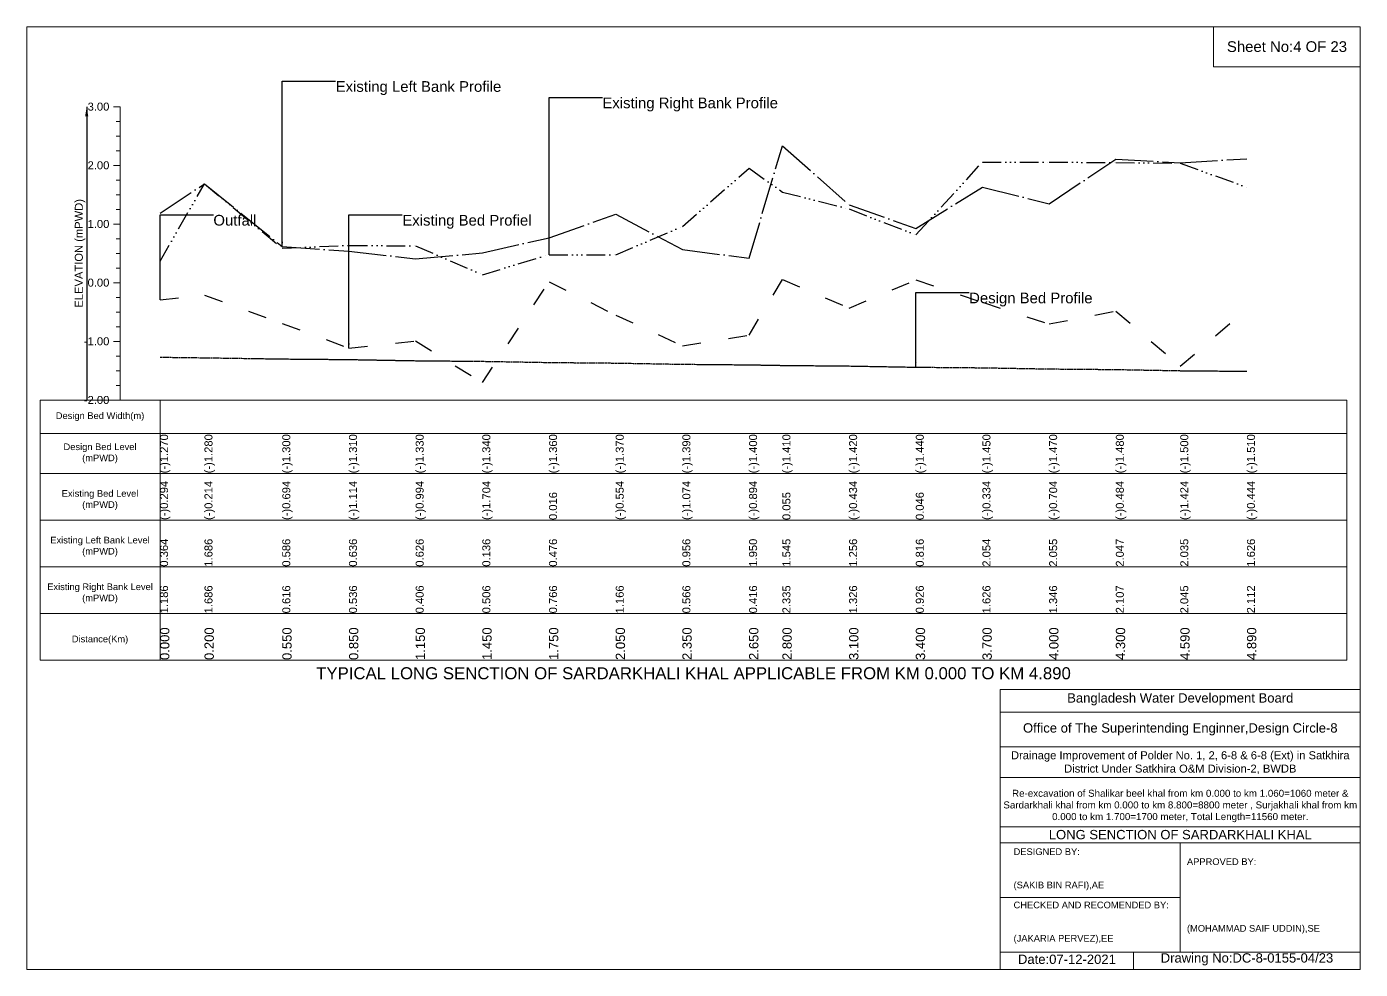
# Model space of a CAD drawing. Header units: inches. Extents: x 93000 to 506000, y -4242 to 0.
# Drawn here: x 130000 to 136000, y -4242 to 0 of the extents above; entities that cross this region are included whole.
import ezdxf

# ---------------------------------------------------------------- set-up
doc = ezdxf.new("R2010")
doc.units = ezdxf.units.IN
doc.header["$LTSCALE"] = 7
doc.header["$MEASUREMENT"] = 0
for name, pattern in [('ACAD_ISO03W100', [30, 12, -18]), ('ACAD_ISO04W100', [30, 24, -3, 0, -3]), ('ACAD_ISO14W100', [24, 12, -3, 0, -3, 0, -3, 0, -3]), ('CENTER', [2, 1.25, -0.25, 0.25, -0.25])]:
    doc.linetypes.add(name, pattern=pattern)
for name, color, linetype, lineweight in [('Cross section Data Border', 7, 'Continuous', 9), ('Design Bed Level Long Section', 7, 'CENTER', 25), ('Existing Bed Level for Long Section', 7, 'ACAD_ISO03W100', 25), ('Existing Left Bank of Long section', 7, 'ACAD_ISO04W100', 25), ('Existing Right Bank of Long Section', 7, 'ACAD_ISO14W100', 25), ('Long Section Border', 7, 'Continuous', 9), ('Long Section Labels', 7, 'Continuous', 9), ('Vscale for Long Section', 7, 'Continuous', 9)]:
    doc.layers.add(name, color=color, linetype=linetype, lineweight=lineweight)
doc.styles.get("Standard").update_dxf_attribs({"font": 'arial.ttf'})
doc.dimstyles.get("Standard").update_dxf_attribs({"dimtxt": 0.18, "dimasz": 0.18, "dimexe": 0.18, "dimexo": 0.0625, "dimgap": 0.09, "dimtad": 0, "dimtih": 1, "dimtoh": 1, "dimdec": 4, "dimzin": 0, "dimdsep": 46, "dimtxsty": 'Standard', "dimcen": 0.09, "dimadec": 0, "dimazin": 0, "dimtfac": 1, "dimtdec": 4, "dimtofl": 0, "dimtmove": 0, "dimatfit": 3, "dimfxl": 1, "dimtolj": 1, "dimtzin": 0, "dimarcsym": 0})

msp = doc.modelspace()

# ---------------------------------------------------------------- linework, layer by layer
at = {"layer": 'Cross section Data Border'}
for points in [[(130000, 0), (136000, 0), (136000, -4242), (130000, -4242)], [(135340, 0), (136000, 0), (136000, -180), (135340, -180)]]:
    msp.add_lwpolyline(points, close=True, dxfattribs=at)
for points in [[(134380, -4242), (134380, -2982), (136000, -2982)], [(134380, -3084), (136000, -3084)], [(134380, -3240), (136000, -3240)], [(134380, -3378), (136000, -3378)], [(134380, -3600), (136000, -3600)], [(134380, -3672), (136000, -3672)], [(135190, -3672), (135190, -4164)], [(134380, -3918), (135190, -3918)], [(134380, -4164), (136000, -4164)], [(134980, -4164), (134980, -4242)]]:
    msp.add_lwpolyline(points, dxfattribs=at)
at = {"layer": 'Design Bed Level Long Section'}
msp.add_lwpolyline([(130600, -1487.3), (130800, -1489.9), (131150, -1495.2), (131450, -1497.8), (131750, -1503.1), (132050, -1505.8), (132350, -1511), (132650, -1513.7), (132950, -1519), (133250, -1521.6), (133400, -1524.2), (133700, -1526.9), (134000, -1532.2), (134300, -1534.8), (134600, -1540.1), (134900, -1542.7), (135190, -1548), (135490, -1550.6)], dxfattribs=at)
at = {"layer": 'Existing Bed Level for Long Section'}
msp.add_lwpolyline([(130600, -1229.6), (130800, -1208.5), (131150, -1335.2), (131450, -1446.1), (131750, -1414.4), (132050, -1601.9), (132350, -1147.8), (132650, -1298.3), (132950, -1435.5), (133250, -1388), (133400, -1137.5), (133700, -1266.6), (134000, -1139.9), (134300, -1240.2), (134600, -1337.9), (134900, -1279.8), (135190, -1527.9), (135490, -1269.2)], dxfattribs=at)
at = {"layer": 'Existing Left Bank of Long section'}
msp.add_lwpolyline([(130600, -838.9), (130800, -706.9), (131150, -989.4), (131450, -1010.5), (131750, -1044.8), (132050, -1018.4), (132350, -949.8), (132650, -844.2), (132950, -1002.6), (133250, -1042.2), (133400, -535.6), (133700, -801.9), (134000, -907.5), (134300, -722.7), (134600, -796.7), (134900, -595.8), (135190, -612.1), (135490, -594.4)], dxfattribs=at)
at = {"layer": 'Existing Right Bank of Long Section'}
msp.add_lwpolyline([(130600, -1055.9), (130800, -706.9), (131150, -997.3), (131450, -984.1), (131750, -986.7), (132050, -1116.1), (132350, -1026.3), (132650, -1026.3), (132950, -899.6), (133250, -637.2), (133400, -744.1), (133700, -820.4), (134000, -936.6), (134300, -609.7), (134600, -609.5), (134900, -611.6), (135190, -614.8), (135490, -722.7)], dxfattribs=at)
at = {"layer": 'Long Section Border'}
msp.add_lwpolyline([(130060, -1680), (135940, -1680), (135940, -2850), (130060, -2850)], close=True, dxfattribs=at)
for points in [[(130600, -1680), (130600, -2850)], [(130060, -1830), (135940, -1830)], [(130060, -2010), (135940, -2010)], [(130060, -2220), (135940, -2220)], [(130060, -2430), (135940, -2430)], [(130060, -2640), (135940, -2640)]]:
    msp.add_lwpolyline(points, dxfattribs=at)
at = {"layer": 'Vscale for Long Section'}
for points in [[(130420, -360), (130390, -360)], [(130420, -1680), (130420, -1416), (130420, -1152), (130420, -888), (130420, -624), (130420, -360)], [(130420, -426), (130402, -426)], [(130420, -492), (130402, -492)], [(130420, -558), (130402, -558)], [(130420, -624), (130390, -624)], [(130420, -690), (130402, -690)], [(130420, -756), (130402, -756)], [(130420, -822), (130402, -822)], [(130420, -888), (130390, -888)], [(130420, -954), (130402, -954)], [(130420, -1020), (130402, -1020)], [(130420, -1086), (130402, -1086)], [(130420, -1152), (130390, -1152)], [(130420, -1218), (130402, -1218)], [(130420, -1284), (130402, -1284)], [(130420, -1350), (130402, -1350)], [(130420, -1416), (130390, -1416)], [(130420, -1482), (130402, -1482)], [(130420, -1548), (130402, -1548)], [(130420, -1614), (130402, -1614)], [(130420, -1680), (130390, -1680)]]:
    msp.add_lwpolyline(points, dxfattribs=at)

# ---------------------------------------------------------------- texts
at = {"layer": 'Cross section Data Border', "attachment_point": 5}
for s, insert, char_height in [('Sheet No:4 OF 23', (135670, -90), 48), ('Bangladesh Water Development Board', (135190, -3027), 42), ('Office of The Superintending Enginner,Design Circle-8', (135190, -3162), 42)]:
    msp.add_mtext(s, dxfattribs=dict(at, insert=insert, char_height=char_height))
at = {"layer": 'Cross section Data Border'}
for s, insert, char_height, width, attachment_point in [('Drainage Improvement of Polder No. 1, 2, 6-8 & 6-8 (Ext) in Satkhira District Under Satkhira O&M Division-2, BWDB', (135190, -3312), 36, 1680, 5), ('Re-excavation of Shalikar beel khal from km 0.000 to km 1.060=1060 meter & Sardarkhali khal from km 0.000 to km 8.800=8800 meter , Surjakhali khal from km 0.000 to km 1.700=1700 meter, Total Length=11560 meter.', (135190, -3507), 31.4683, 1620, 5), ('LONG SENCTION OF SARDARKHALI KHAL', (135190, -3636), 42, 1680, 5), ('DESIGNED BY:^J^J^J(SAKIB BIN RAFI),AE', (134440, -3792), 30, 840, 4), ('APPROVED BY:^J^J^J^J^J^J(MOHAMMAD SAIF UDDIN),SE', (135220, -3912), 30, 840, 4), ('CHECKED AND RECOMENDED BY:^J^J^J(JAKARIA PERVEZ),EE', (134440, -4032), 30, 840, 4), ('Date:07-12-2021', (134680, -4197), 42, 840, 5), ('Drawing No:DC-8-0155-04/23', (135490, -4197), 42, 1320, 5)]:
    msp.add_mtext(s, dxfattribs=dict(at, insert=insert, char_height=char_height, width=width, attachment_point=attachment_point))
at = {"layer": 'Long Section Border', "attachment_point": 5}
for s, insert, char_height in [('Design Bed Width(m)', (130330, -1755), 30), ('Design Bed Level^J(mPWD)', (130330, -1920), 30), ('Existing Bed Level^J(mPWD)', (130330, -2130), 30), ('Existing Left Bank Level^J(mPWD)', (130330, -2340), 30), ('Existing Right Bank Level^J(mPWD)', (130330, -2550), 30), ('Distance(Km)', (130330, -2760), 30), ('TYPICAL LONG SENCTION OF SARDARKHALI KHAL APPLICABLE FROM KM 0.000 TO KM 4.890', (133000, -2910), 54)]:
    msp.add_mtext(s, dxfattribs=dict(at, insert=insert, char_height=char_height))
at = {"layer": 'Long Section Labels', "char_height": 48, "attachment_point": 1}
for s, insert in [('Existing Left Bank Profile', (131390, -245.2)), ('Existing Right Bank Profile', (132590, -319.1)), ('Outfall', (130840, -847.1)), ('Existing Bed Profiel', (131690, -847.1)), ('Design Bed Profile', (134240, -1196.9))]:
    msp.add_mtext(s, dxfattribs=dict(at, insert=insert))
at = {"layer": 'Vscale for Long Section', "char_height": 36, "attachment_point": 6}
for s, insert in [('3.00', (130372, -360)), ('2.00', (130372, -624)), ('1.00', (130372, -888)), ('0.00', (130372, -1152)), ('-1.00', (130372, -1416)), ('-2.00', (130372, -1680))]:
    msp.add_mtext(s, dxfattribs=dict(at, insert=insert))
at = {"layer": 'Vscale for Long Section', "rotation": 90}
for s, insert, char_height, attachment_point in [('ELEVATION (mPWD)', (130240, -1020), 36, 5), ('(-)1.270', (130600, -2010), 36, 1), ('(-)1.280', (130800, -2010), 36, 1), ('(-)1.300', (131150, -2010), 36, 1), ('(-)1.310', (131450, -2010), 36, 1), ('(-)1.330', (131750, -2010), 36, 1), ('(-)1.340', (132050, -2010), 36, 1), ('(-)1.360', (132350, -2010), 36, 1), ('(-)1.370', (132650, -2010), 36, 1), ('(-)1.390', (132950, -2010), 36, 1), ('(-)1.400', (133250, -2010), 36, 1), ('(-)1.410', (133400, -2010), 36, 1), ('(-)1.420', (133700, -2010), 36, 1), ('(-)1.440', (134000, -2010), 36, 1), ('(-)1.450', (134300, -2010), 36, 1), ('(-)1.470', (134600, -2010), 36, 1), ('(-)1.480', (134900, -2010), 36, 1), ('(-)1.500', (135190, -2010), 36, 1), ('(-)1.510', (135490, -2010), 36, 1), ('(-)0.294', (130600, -2220), 36, 1), ('(-)0.214', (130800, -2220), 36, 1), ('(-)0.694', (131150, -2220), 36, 1), ('(-)1.114', (131450, -2220), 36, 1), ('(-)0.994', (131750, -2220), 36, 1), ('(-)1.704', (132050, -2220), 36, 1), ('0.016', (132350, -2220), 36, 1), ('(-)0.554', (132650, -2220), 36, 1), ('(-)1.074', (132950, -2220), 36, 1), ('(-)0.894', (133250, -2220), 36, 1), ('0.055', (133400, -2220), 36, 1), ('(-)0.434', (133700, -2220), 36, 1), ('0.046', (134000, -2220), 36, 1), ('(-)0.334', (134300, -2220), 36, 1), ('(-)0.704', (134600, -2220), 36, 1), ('(-)0.484', (134900, -2220), 36, 1), ('(-)1.424', (135190, -2220), 36, 1), ('(-)0.444', (135490, -2220), 36, 1), ('0.364', (130600, -2430), 36, 1), ('1.686', (130800, -2430), 36, 1), ('0.586', (131150, -2430), 36, 1), ('0.636', (131450, -2430), 36, 1), ('0.626', (131750, -2430), 36, 1), ('0.136', (132050, -2430), 36, 1), ('0.476', (132350, -2430), 36, 1), ('0.476', (132350, -2430), 36, 1), ('0.956', (132950, -2430), 36, 1), ('1.950', (133250, -2430), 36, 1), ('1.545', (133400, -2430), 36, 1), ('1.256', (133700, -2430), 36, 1), ('0.816', (134000, -2430), 36, 1), ('2.054', (134300, -2430), 36, 1), ('2.055', (134600, -2430), 36, 1), ('2.047', (134900, -2430), 36, 1), ('2.035', (135190, -2430), 36, 1), ('1.626', (135490, -2430), 36, 1), ('1.186', (130600, -2640), 36, 1), ('1.686', (130800, -2640), 36, 1), ('0.616', (131150, -2640), 36, 1), ('0.536', (131450, -2640), 36, 1), ('0.406', (131750, -2640), 36, 1), ('0.506', (132050, -2640), 36, 1), ('0.766', (132350, -2640), 36, 1), ('1.166', (132650, -2640), 36, 1), ('0.566', (132950, -2640), 36, 1), ('0.416', (133250, -2640), 36, 1), ('2.335', (133400, -2640), 36, 1), ('1.326', (133700, -2640), 36, 1), ('0.926', (134000, -2640), 36, 1), ('1.626', (134300, -2640), 36, 1), ('1.346', (134600, -2640), 36, 1), ('2.107', (134900, -2640), 36, 1), ('2.045', (135190, -2640), 36, 1), ('2.112', (135490, -2640), 36, 1), ('0.000', (130600, -2850), 42, 1), ('0.200', (130800, -2850), 42, 1), ('0.550', (131150, -2850), 42, 1), ('0.850', (131450, -2850), 42, 1), ('1.150', (131750, -2850), 42, 1), ('1.450', (132050, -2850), 42, 1), ('1.750', (132350, -2850), 42, 1), ('2.050', (132650, -2850), 42, 1), ('2.350', (132950, -2850), 42, 1), ('2.650', (133250, -2850), 42, 1), ('2.800', (133400, -2850), 42, 1), ('3.100', (133700, -2850), 42, 1), ('3.400', (134000, -2850), 42, 1), ('3.700', (134300, -2850), 42, 1), ('4.000', (134600, -2850), 42, 1), ('4.300', (134900, -2850), 42, 1), ('4.590', (135190, -2850), 42, 1), ('4.890', (135490, -2850), 42, 1)]:
    msp.add_mtext(s, dxfattribs=dict(at, insert=insert, char_height=char_height, attachment_point=attachment_point))

# ---------------------------------------------------------------- leaders
at = {"layer": 'Long Section Labels', "annotation_type": 0, "has_hookline": 1, "hookline_direction": 0}
for points, text_width in [([(131150, -989.4), (131150, -245.2), (131389.9, -245.2)], 737.4), ([(132350, -1026.3), (132350, -319.1), (132589.9, -319.1)], 782), ([(130600, -1229.6), (130600, -847.1), (130839.9, -847.1)], 185.8), ([(131450, -1446.1), (131450, -847.1), (131689.9, -847.1)], 571.4), ([(134000, -1532.2), (134000, -1196.9), (134239.9, -1196.9)], 547.4)]:
    msp.add_leader(points, dimstyle='Standard', override={"dimasz": 21.6}, dxfattribs=dict(at, text_width=text_width))
at = {"layer": 'Vscale for Long Section'}
msp.add_leader([(130270, -360), (130270, -1680)], dimstyle='Standard', override={"dimasz": 43.2}, dxfattribs=at)

doc.saveas('drawing.dxf')
